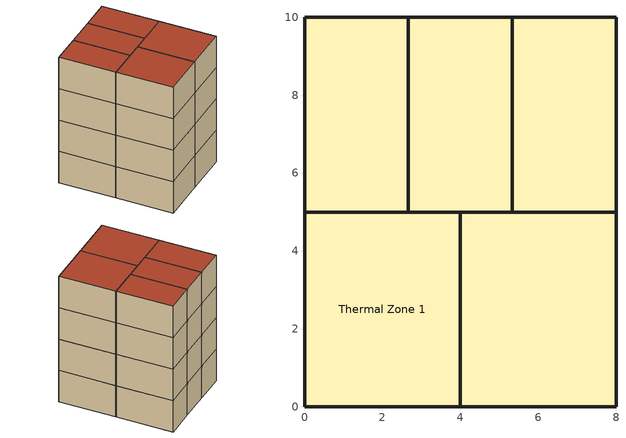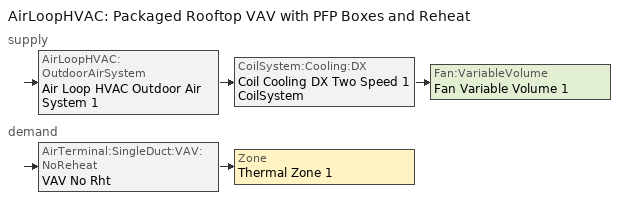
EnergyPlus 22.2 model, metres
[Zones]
Thermal Zone 1
 floor ground (ExtSlabCarpet 4in ClimateZone 1-8): 0,0 0,5 4,5 4,0 z0; 4,0 4,5 8,5 8,0 z0; 0,5 0,10 2.67,10 2.67,5 z0; 2.67,5 2.67,10 5.33,10 5.33,5 z0; 5.33,5 5.33,10 8,10 8,5 z0
 wall outside (ASHRAE 189.1-2009 ExtWall Mass ClimateZone 4): 8,10 5.33,10 2.67,10 0,10 0,5 0,0 / 2.67,10 2.67,5 0,5 / 5.33,10 5.33,5 2.67,5 / 5.33,10 5.33,5 / 8,10 8,5 4,5 0,5 / 4,5 4,0 0,0 / 8,5 8,0 4,0 / 8,5 5.33,5 z0:3; 8,10 5.33,10 2.67,10 0,10 0,5 0,0 / 2.67,10 2.67,5 0,5 / 2.67,10 2.67,5 / 5.33,10 5.33,5 2.67,5 / 5.33,10 5.33,5 / 8,10 8,5 4,5 0,5 / 4,5 4,0 0,0 / 4,5 4,0 / 8,5 8,0 4,0 / 8,5 5.33,5 z3:6; 8,10 5.33,10 2.67,10 0,10 0,5 0,0 / 2.67,10 2.67,5 0,5 / 2.67,10 2.67,5 / 5.33,10 5.33,5 2.67,5 / 5.33,10 5.33,5 / 8,10 8,5 4,5 0,5 / 4,5 4,0 0,0 / 4,5 4,0 / 8,5 8,0 4,0 / 8,5 5.33,5 z6:9; 8,10 5.33,10 2.67,10 0,10 0,5 0,0 / 2.67,10 2.67,5 0,5 / 2.67,10 2.67,5 / 5.33,10 5.33,5 2.67,5 / 5.33,10 5.33,5 / 8,10 8,5 4,5 0,5 / 4,5 4,0 0,0 / 4,5 4,0 / 8,5 8,0 4,0 / 8,5 5.33,5 z9:12
 wall adiabatic (Interior Wall): 4,5 4,0 / 2.67,10 2.67,5 z0:3
 roof outside (ASHRAE 189.1-2009 ExtRoof IEAD ClimateZone 2-5): 0,0 0,5 4,5 4,0 z3; 4,0 4,5 8,5 8,0 z3; 0,5 0,10 2.67,10 2.67,5 z3; 2.67,5 2.67,10 5.33,10 5.33,5 z3; 5.33,5 5.33,10 8,10 8,5 z3; 0,0 0,5 4,5 4,0 z3; 0,0 0,5 4,5 4,0 z6; 4,0 4,5 8,5 8,0 z3; 4,0 4,5 8,5 8,0 z6; 0,5 0,10 2.67,10 2.67,5 z3; 0,5 0,10 2.67,10 2.67,5 z6; 2.67,5 2.67,10 5.33,10 5.33,5 z3; 2.67,5 2.67,10 5.33,10 5.33,5 z6; 5.33,5 5.33,10 8,10 8,5 z3; 5.33,5 5.33,10 8,10 8,5 z6; 0,0 0,5 4,5 4,0 z6; 0,0 0,5 4,5 4,0 z9; 4,0 4,5 8,5 8,0 z6; 4,0 4,5 8,5 8,0 z9; 0,5 0,10 2.67,10 2.67,5 z6; 0,5 0,10 2.67,10 2.67,5 z9; 2.67,5 2.67,10 5.33,10 5.33,5 z6; 2.67,5 2.67,10 5.33,10 5.33,5 z9; 5.33,5 5.33,10 8,10 8,5 z6; 5.33,5 5.33,10 8,10 8,5 z9; 0,0 0,5 4,5 4,0 z9; 0,0 0,5 4,5 4,0 z12; 4,0 4,5 8,5 8,0 z9; 4,0 4,5 8,5 8,0 z12; 0,5 0,10 2.67,10 2.67,5 z9; 0,5 0,10 2.67,10 2.67,5 z12; 2.67,5 2.67,10 5.33,10 5.33,5 z9; 2.67,5 2.67,10 5.33,10 5.33,5 z12; 5.33,5 5.33,10 8,10 8,5 z9; 5.33,5 5.33,10 8,10 8,5 z12
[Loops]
AirLoopHVAC 'Packaged Rooftop VAV with PFP Boxes and Reheat'
 supply: AirLoopHVAC:OutdoorAirSystem 'Air Loop HVAC Outdoor Air System 1' > CoilSystem:Cooling:DX 'Coil Cooling DX Two Speed 1 CoilSystem' > Fan:VariableVolume 'Fan Variable Volume 1'
 demand: AirTerminal:SingleDuct:VAV:NoReheat 'VAV No Rht' > Zone 'Thermal Zone 1'
[Building]
Building 1: North Axis=0
[Site:Location]
Site 1: Latitude=39.7653; Longitude=39.7653; Time Zone=0; Elevation=0
[SizingPeriod:DesignDay] Day of Month=21; DryBulb Temperature Range Modifier Type=DefaultMultipliers; Barometric Pressure=100177; Rain Indicator=No; Snow Indicator=No; Daylight Saving Time Indicator=No
Name | Month | Day Type | Maximum DryBulb Temperature | Daily DryBulb Temperature Range | Humidity Condition Type | Wetbulb or DewPoint at Maximum DryBulb | Wind Speed | Wind Direction | Solar Model Indicator | Sky Clearness | ASHRAE Clear Sky Optical Depth for Beam Irradiance taub | ASHRAE Clear Sky Optical Depth for Diffuse Irradiance taud | Enthalpy at Maximum DryBulb
PARIS_ ORLY Ann Htg 99.6% Condns DB | 1 | WinterDesignDay | -5.9 | 0 | Wetbulb | -5.9 | 3.3 | 60 | ASHRAEClearSky | 0
PARIS_ ORLY Ann Htg 99% Condns DB | 1 | WinterDesignDay | -3.8 | 0 | Wetbulb | -3.8 | 3.3 | 60 | ASHRAEClearSky | 0
PARIS_ ORLY Ann Hum_n 99.6% Condns DP=>MCDB | 1 | WinterDesignDay | -4.2 | 0 | Dewpoint | -10.8 | 3.3 | 60 | ASHRAEClearSky | 0
PARIS_ ORLY Ann Hum_n 99% Condns DP=>MCDB | 1 | WinterDesignDay | -2 | 0 | Dewpoint | -7.9 | 3.3 | 60 | ASHRAEClearSky | 0
PARIS_ ORLY Ann Htg Wind 99.6% Condns WS=>MCDB | 1 | WinterDesignDay | 9.5 | 0 | Wetbulb | 9.5 | 14.9 | 60 | ASHRAEClearSky | 0
PARIS_ ORLY Ann Htg Wind 99% Condns WS=>MCDB | 1 | WinterDesignDay | 9 | 0 | Wetbulb | 9 | 12.9 | 60 | ASHRAEClearSky | 0
PARIS_ ORLY Ann Clg .4% Condns DB=>MWB | 7 | SummerDesignDay | 30.9 | 10.1 | Wetbulb | 20.1 | 3.6 | 100 | ASHRAETau |  | 0.492 | 1.841
PARIS_ ORLY Ann Clg 1% Condns DB=>MWB | 7 | SummerDesignDay | 28.9 | 10.1 | Wetbulb | 19.5 | 3.6 | 100 | ASHRAETau |  | 0.492 | 1.841
PARIS_ ORLY Ann Clg 2% Condns DB=>MWB | 7 | SummerDesignDay | 27 | 10.1 | Wetbulb | 18.7 | 3.6 | 100 | ASHRAETau |  | 0.492 | 1.841
PARIS_ ORLY Ann Clg .4% Condns WB=>MDB | 7 | SummerDesignDay | 28.3 | 10.1 | Wetbulb | 21.4 | 3.6 | 100 | ASHRAETau |  | 0.492 | 1.841
PARIS_ ORLY Ann Clg 1% Condns WB=>MDB | 7 | SummerDesignDay | 26.7 | 10.1 | Wetbulb | 20.5 | 3.6 | 100 | ASHRAETau |  | 0.492 | 1.841
PARIS_ ORLY Ann Clg 2% Condns WB=>MDB | 7 | SummerDesignDay | 25.3 | 10.1 | Wetbulb | 19.6 | 3.6 | 100 | ASHRAETau |  | 0.492 | 1.841
PARIS_ ORLY Ann Clg .4% Condns DP=>MDB | 7 | SummerDesignDay | 23.8 | 10.1 | Dewpoint | 19.2 | 3.6 | 100 | ASHRAETau |  | 0.492 | 1.841
PARIS_ ORLY Ann Clg 1% Condns DP=>MDB | 7 | SummerDesignDay | 22.9 | 10.1 | Dewpoint | 18.2 | 3.6 | 100 | ASHRAETau |  | 0.492 | 1.841
PARIS_ ORLY Ann Clg 2% Condns DP=>MDB | 7 | SummerDesignDay | 22.2 | 10.1 | Dewpoint | 17.3 | 3.6 | 100 | ASHRAETau |  | 0.492 | 1.841
PARIS_ ORLY Ann Clg .4% Condns Enth=>MDB | 7 | SummerDesignDay | 28.4 | 10.1 | Enthalpy |  | 3.6 | 100 | ASHRAETau |  | 0.492 | 1.841 | 62600
PARIS_ ORLY Ann Clg 1% Condns Enth=>MDB | 7 | SummerDesignDay | 26.9 | 10.1 | Enthalpy |  | 3.6 | 100 | ASHRAETau |  | 0.492 | 1.841 | 59200
PARIS_ ORLY Ann Clg 2% Condns Enth=>MDB | 7 | SummerDesignDay | 25.2 | 10.1 | Enthalpy |  | 3.6 | 100 | ASHRAETau |  | 0.492 | 1.841 | 56100
[MATERIAL] Thermal Absorptance=0.9
Name | Roughness | Thickness | Conductivity | Density | Specific Heat | Solar Absorptance | Visible Absorptance
MAT-CC05 4 HW CONCRETE | Rough | 0.1016 | 1.311 | 2240 | 836.8 | 0.85 | 0.85
Roof Membrane | VeryRough | 0.0095 | 0.16 | 1121.29 | 1460 | 0.7 | 0.7
Roof Insulation [21] | MediumRough | 0.2105 | 0.049 | 265 | 836.8 | 0.7 | 0.7
Metal Decking | MediumSmooth | 0.0015 | 45.006 | 7680 | 418.4 | 0.6 | 0.6
G01a 19mm gypsum board | MediumSmooth | 0.019 | 0.16 | 800 | 1090 | 0.4 | 0.4
1IN Stucco | Smooth | 0.0253 | 0.6918 | 1858 | 837 | 0.92 | 0.92
8IN Concrete HW | MediumRough | 0.2033 | 1.7296 | 2243 | 837 | 0.65 | 0.65
Wall Insulation [37] | MediumRough | 0.0681 | 0.0432 | 91 | 837 | 0.5 | 0.5
1/2IN Gypsum | Smooth | 0.0127 | 0.16 | 784.9 | 830 | 0.4 | 0.4
[MATERIAL:NOMASS]
CP02 CARPET PAD: Roughness=Smooth; Thermal Resistance=0.1; Thermal Absorptance=0.9; Solar Absorptance=0.8; Visible Absorptance=0.8
[MATERIAL:AIRGAP]
F04 Wall air space resistance: Thermal Resistance=0.15
[CONSTRUCTION]
ExtSlabCarpet 4in ClimateZone 1-8: MAT-CC05 4 HW CONCRETE, CP02 CARPET PAD
ASHRAE 189.1-2009 ExtRoof IEAD ClimateZone 2-5: Roof Membrane, Roof Insulation [21], Metal Decking
Interior Wall: G01a 19mm gypsum board, F04 Wall air space resistance, G01a 19mm gypsum board
ASHRAE 189.1-2009 ExtWall Mass ClimateZone 4: 1IN Stucco, 8IN Concrete HW, Wall Insulation [37], 1/2IN Gypsum
[SPACE] Zone=Thermal Zone 1; Ceiling Height=autocalculate; Volume=autocalculate; Floor Area=autocalculate; Space Type=189.1-2009 - Office - ClosedOffice - CZ4-8
Room 83ac1492-6613-452a-8f34-0e446c184028; Room 4aa42393-f1bb-429c-a7d4-f314be09e4e3; Room b1257b86-bb24-4bf3-a154-bae98e50c1ac; Room 3765bc3c-a5e5-4776-8bc2-affcf7ccded3; Room 5cf59dd0-ce2d-4dcc-8197-ee754f9d5446; Room ae8e6b1d-7fe6-4e66-8810-b6a45c9d27ff; Room 6b788e11-8617-4247-9d7d-1d7645c4a9c2; Room b768c439-b209-45a9-9149-9b29313e9857; Room 38ebf377-75c3-4a11-adc2-b99056887e26; Room b7f5e32f-3860-4457-b0df-f3644c9e83f2; Room 7a2b6222-2609-464f-a324-984f913e0302; Room c9a0883e-c9ee-421a-9d8d-8a9c1550cb96; Room 4498e331-f2ad-4e62-baae-03906407a62d; Room 759d8665-03cb-4309-98eb-fe01ed616f31; Room 5dc97a4f-f6f2-48e3-a999-248d86e2585d; Room e040c5c7-0e85-4e83-aeb2-4a04d0d9e0d8; Room 3b27d0e3-f818-424f-b86b-1206c6f9136d; Room aca1267a-3bc2-497e-9308-22ea45d4abbd; Room 33d41b1c-0d8b-41d9-b090-4b1da4eee6e1; Room 2a3bff66-e72b-4954-b822-c757ad25ac34
[Zone]
Thermal Zone 1: Multiplier=1; Part of Total Floor Area=Yes
[ZONEINFILTRATION:DESIGNFLOWRATE]
Zone Infiltration: Zone or ZoneList or Space or SpaceList=Thermal Zone 1; Design Flow Rate Calculation Method=Flow/ExteriorArea; Flow Rate per Exterior Surface Area=0.000226568; Constant Term Coefficient=1; Temperature Term Coefficient=0; Velocity Term Coefficient=0; Velocity Squared Term Coefficient=0
[DESIGNSPECIFICATION:OUTDOORAIR]
189.1-2009 - Office - ClosedOffice - CZ4-8 Ventilation: Outdoor Air Method=Sum; Outdoor Air Flow per Person=0.00943895; Outdoor Air Flow per Zone Floor Area=0; Outdoor Air Flow per Zone=0; Outdoor Air Flow Air Changes per Hour=0
[DESIGNSPECIFICATION:OUTDOORAIR:SPACELIST]
Thermal Zone 1 DSOA Space List: Space 1=Room 83ac1492-6613-452a-8f34-0e446c184028; Space 1 Design Specification Outdoor Air Object=189.1-2009 - Office - ClosedOffice - CZ4-8 Ventilation; Space 2=Room 4aa42393-f1bb-429c-a7d4-f314be09e4e3; Space 2 Design Specification Outdoor Air Object=189.1-2009 - Office - ClosedOffice - CZ4-8 Ventilation; Space 3=Room b1257b86-bb24-4bf3-a154-bae98e50c1ac; Space 3 Design Specification Outdoor Air Object=189.1-2009 - Office - ClosedOffice - CZ4-8 Ventilation; Space 4=Room 3765bc3c-a5e5-4776-8bc2-affcf7ccded3; Space 4 Design Specification Outdoor Air Object=189.1-2009 - Office - ClosedOffice - CZ4-8 Ventilation; Space 5=Room 5cf59dd0-ce2d-4dcc-8197-ee754f9d5446; Space 5 Design Specification Outdoor Air Object=189.1-2009 - Office - ClosedOffice - CZ4-8 Ventilation; Space 6=Room ae8e6b1d-7fe6-4e66-8810-b6a45c9d27ff; Space 6 Design Specification Outdoor Air Object=189.1-2009 - Office - ClosedOffice - CZ4-8 Ventilation; Space 7=Room 6b788e11-8617-4247-9d7d-1d7645c4a9c2; Space 7 Design Specification Outdoor Air Object=189.1-2009 - Office - ClosedOffice - CZ4-8 Ventilation; Space 8=Room b768c439-b209-45a9-9149-9b29313e9857; Space 8 Design Specification Outdoor Air Object=189.1-2009 - Office - ClosedOffice - CZ4-8 Ventilation; Space 9=Room 38ebf377-75c3-4a11-adc2-b99056887e26; Space 9 Design Specification Outdoor Air Object=189.1-2009 - Office - ClosedOffice - CZ4-8 Ventilation; Space 10=Room b7f5e32f-3860-4457-b0df-f3644c9e83f2; Space 10 Design Specification Outdoor Air Object=189.1-2009 - Office - ClosedOffice - CZ4-8 Ventilation; Space 11=Room 7a2b6222-2609-464f-a324-984f913e0302; Space 11 Design Specification Outdoor Air Object=189.1-2009 - Office - ClosedOffice - CZ4-8 Ventilation; Space 12=Room c9a0883e-c9ee-421a-9d8d-8a9c1550cb96; Space 12 Design Specification Outdoor Air Object=189.1-2009 - Office - ClosedOffice - CZ4-8 Ventilation; Space 13=Room 4498e331-f2ad-4e62-baae-03906407a62d; Space 13 Design Specification Outdoor Air Object=189.1-2009 - Office - ClosedOffice - CZ4-8 Ventilation; Space 14=Room 759d8665-03cb-4309-98eb-fe01ed616f31; Space 14 Design Specification Outdoor Air Object=189.1-2009 - Office - ClosedOffice - CZ4-8 Ventilation; Space 15=Room 5dc97a4f-f6f2-48e3-a999-248d86e2585d; Space 15 Design Specification Outdoor Air Object=189.1-2009 - Office - ClosedOffice - CZ4-8 Ventilation; Space 16=Room e040c5c7-0e85-4e83-aeb2-4a04d0d9e0d8; Space 16 Design Specification Outdoor Air Object=189.1-2009 - Office - ClosedOffice - CZ4-8 Ventilation; Space 17=Room 3b27d0e3-f818-424f-b86b-1206c6f9136d; Space 17 Design Specification Outdoor Air Object=189.1-2009 - Office - ClosedOffice - CZ4-8 Ventilation; Space 18=Room aca1267a-3bc2-497e-9308-22ea45d4abbd; Space 18 Design Specification Outdoor Air Object=189.1-2009 - Office - ClosedOffice - CZ4-8 Ventilation; Space 19=Room 33d41b1c-0d8b-41d9-b090-4b1da4eee6e1; Space 19 Design Specification Outdoor Air Object=189.1-2009 - Office - ClosedOffice - CZ4-8 Ventilation; Space 20=Room 2a3bff66-e72b-4954-b822-c757ad25ac34; Space 20 Design Specification Outdoor Air Object=189.1-2009 - Office - ClosedOffice - CZ4-8 Ventilation
[SIZING:ZONE]
Thermal Zone 1: Zone Cooling Design Supply Air Temperature Input Method=SupplyAirTemperature; Zone Cooling Design Supply Air Temperature {C}=14; Zone Cooling Design Supply Air Temperature Difference {deltaC}=11.11; Zone Heating Design Supply Air Temperature Input Method=SupplyAirTemperature; Zone Heating Design Supply Air Temperature {C}=40; Zone Heating Design Supply Air Temperature Difference {deltaC}=11.11; Zone Cooling Design Supply Air Humidity Ratio {kgWater/kgDryAir}=0.0085; Zone Heating Design Supply Air Humidity Ratio {kgWater/kgDryAir}=0.008; Design Specification Outdoor Air Object=Thermal Zone 1 DSOA Space List; Cooling Design Air Flow Method=designdaywithlimit; Heating Design Air Flow Method=DesignDay; Account for Dedicated Outdoor Air System=No; Zone Load Sizing Method=Sensible Load Only No Latent Load; Zone Latent Cooling Design Supply Air Humidity Ratio Input Method=HumidityRatioDifference; Zone Cooling Design Supply Air Humidity Ratio Difference {kgWater/kgDryAir}=0.005; Zone Latent Heating Design Supply Air Humidity Ratio Input Method=HumidityRatioDifference; Zone Humidification Design Supply Air Humidity Ratio Difference {kgWater/kgDryAir}=0.005
[Sizing:System]
Packaged Rooftop VAV with PFP Boxes and Reheat: Type of Load to Size On=Sensible; Design Outdoor Air Flow Rate {m3/s}=Autosize; Central Heating Maximum System Air Flow Ratio=0.3; Preheat Design Temperature {C}=7; Preheat Design Humidity Ratio {kgWater/kgDryAir}=0.008; Precool Design Temperature {C}=12.8; Precool Design Humidity Ratio {kgWater/kgDryAir}=0.008; Central Cooling Design Supply Air Temperature {C}=12.8; Central Heating Design Supply Air Temperature {C}=16.7; Type of Zone Sum to Use=NonCoincident; 100% Outdoor Air in Cooling=Yes; 100% Outdoor Air in Heating=Yes; Central Cooling Design Supply Air Humidity Ratio {kgWater/kgDryAir}=0.0085; Central Heating Design Supply Air Humidity Ratio {kgWater/kgDryAir}=0.008; Cooling Supply Air Flow Rate Method=DesignDay; Cooling Supply Air Flow Rate {m3/s}=0; Cooling Supply Air Flow Rate Per Floor Area {m3/s-m2}=0.00996765; Cooling Fraction of Autosized Cooling Supply Air Flow Rate=1; Cooling Supply Air Flow Rate Per Unit Cooling Capacity {m3/s-W}=3.94755e-05; Heating Supply Air Flow Rate Method=DesignDay; Heating Supply Air Flow Rate {m3/s}=0; Heating Supply Air Flow Rate Per Floor Area {m3/s-m2}=0.00996765; Heating Fraction of Autosized Heating Supply Air Flow Rate=1; Heating Fraction of Autosized Cooling Supply Air Flow Rate=1; Heating Supply Air Flow Rate Per Unit Heating Capacity {m3/s-W}=3.15882e-05; System Outdoor Air Method=ZoneSum; Zone Maximum Outdoor Air Fraction=1; Cooling Design Capacity Method=CoolingDesignCapacity; Cooling Design Capacity {W}=Autosize; Cooling Design Capacity Per Floor Area {W/m2}=234.7; Fraction of Autosized Cooling Design Capacity=1; Heating Design Capacity Method=HeatingDesignCapacity; Heating Design Capacity {W}=Autosize; Heating Design Capacity Per Floor Area {W/m2}=157; Fraction of Autosized Heating Design Capacity=1; Central Cooling Capacity Control Method=OnOff; Occupant Diversity=Autosize
[ZoneControl:Thermostat]
Thermal Zone 1 Thermostat: Zone or ZoneList=Thermal Zone 1; Control Type Schedule=Thermal Zone 1 Thermostat Schedule; Control 1=Thermostat Setpoint Dual Setpoint 1; Temperature Difference Between Cutout And Setpoint=0
[ThermostatSetpoint:SingleCooling]
Thermostat Setpoint Dual Setpoint 1: Setpoint Temperature Schedule=CLG
[AirTerminal:SingleDuct:VAV:NoReheat]
VAV No Rht: Availability Schedule=Always On Discrete hvac_library; Maximum Air Flow Rate=Autosize; Zone Minimum Air Flow Input Method=Constant; Constant Minimum Air Flow Fraction=0.3; Fixed Minimum Air Flow Rate=Autosize
[Zone equipment]
Thermal Zone 1: VAV No Rht
[Fan:VariableVolume]
Fan Variable Volume 1: Availability Schedule=Always On Discrete; Fan Total Efficiency=0.6045; Pressure Rise=500; Maximum Flow Rate=AutoSize; Fan Power Minimum Flow Rate Input Method=FixedFlowRate; Fan Power Minimum Flow Fraction=0; Fan Power Minimum Air Flow Rate=0; Motor Efficiency=0.93; Motor In Airstream Fraction=1; Fan Power Coefficient 1=0.0407599; Fan Power Coefficient 2=0.088045; Fan Power Coefficient 3=-0.0729261; Fan Power Coefficient 4=0.94374; Fan Power Coefficient 5=0; EndUse Subcategory=General
[Coil:Cooling:DX:TwoSpeed]
Coil Cooling DX Two Speed 1: Availability Schedule=Always On Discrete; High Speed Gross Rated Total Cooling Capacity=Autosize; High Speed Rated Sensible Heat Ratio=Autosize; High Speed Gross Rated Cooling COP=3; High Speed Rated Air Flow Rate=Autosize; Unit Internal Static Air Pressure=773.3; Total Cooling Capacity Function of Temperature Curve=Curve Biquadratic 1; Total Cooling Capacity Function of Flow Fraction Curve=Curve Quadratic 1; Energy Input Ratio Function of Temperature Curve=Curve Biquadratic 2; Energy Input Ratio Function of Flow Fraction Curve=Curve Quadratic 2; Part Load Fraction Correlation Curve=Curve Quadratic 3; Low Speed Gross Rated Total Cooling Capacity=Autosize; Low Speed Gross Rated Sensible Heat Ratio=0.69; Low Speed Gross Rated Cooling COP=3; Low Speed Rated Air Flow Rate=Autosize; Low Speed Total Cooling Capacity Function of Temperature Curve=Curve Biquadratic 3; Low Speed Energy Input Ratio Function of Temperature Curve=Curve Biquadratic 4; Condenser Type=AirCooled; Minimum Outdoor DryBulb Temperature for Compressor Operation=-25; High Speed Evaporative Condenser Effectiveness=0.9; High Speed Evaporative Condenser Air Flow Rate=Autosize; High Speed Evaporative Condenser Pump Rated Power Consumption=Autosize; Low Speed Evaporative Condenser Effectiveness=0.9; Low Speed Evaporative Condenser Air Flow Rate=Autosize; Low Speed Evaporative Condenser Pump Rated Power Consumption=Autosize; Basin Heater Capacity=0; Basin Heater Setpoint Temperature=2
[CoilSystem:Cooling:DX]
Coil Cooling DX Two Speed 1 CoilSystem: Availability Schedule=Always On Discrete; Cooling Coil=Coil Cooling DX Two Speed 1
[Controller:OutdoorAir]
Controller Outdoor Air 1: Minimum Outdoor Air Flow Rate=0; Maximum Outdoor Air Flow Rate=Autosize; Economizer Control Type=NoEconomizer; Economizer Control Action Type=ModulateFlow; Economizer Maximum Limit DryBulb Temperature=28; Economizer Maximum Limit Enthalpy=64000; Economizer Minimum Limit DryBulb Temperature=-100; Lockout Type=NoLockout; Minimum Limit Type=FixedMinimum; Mechanical Ventilation Controller=Controller Mechanical Ventilation 1; High Humidity Control=No; Control High Indoor Humidity Based on Outdoor Humidity Ratio=Yes; Heat Recovery Bypass Control Type=BypassWhenWithinEconomizerLimits
[Controller:MechanicalVentilation]
Controller Mechanical Ventilation 1: Availability Schedule=Always On Discrete; Demand Controlled Ventilation=No; System Outdoor Air Method=ZoneSum
[AirLoopHVAC]
Packaged Rooftop VAV with PFP Boxes and Reheat: Design Supply Air Flow Rate=AutoSize; Design Return Air Flow Fraction of Supply Air Flow=1
[AvailabilityManager:Scheduled] Schedule=Always On Discrete
Packaged Rooftop VAV with PFP Boxes and Reheat Availability Manager; Air Loop HVAC Outdoor Air System 1 Availability Manager
[SetpointManager:Scheduled]
Setpoint Manager Scheduled 1: Control Variable=Temperature; Schedule=Deck_Temperature
[SetpointManager:MixedAir] Control Variable=Temperature
Node 9 OS Default SPM; Node 10 OS Default SPM
[Schedule:Day:Interval]
Schedule Day 1: No, 24:00, 23.5
Deck_Temperature_Default; Deck_Temperature_Summer_Design_Day; Deck_Temperature_Winter_Design_Day: No, 24:00, 12.8
[Schedule:Week:Daily]
CLG Week Rule - Jan1-Dec31: Schedule Day 1, Schedule Day 1, Schedule Day 1, Schedule Day 1, Schedule Day 1, Schedule Day 1, Schedule Day 1, Schedule Day 1, Schedule Day 1, Schedule Day 1, Schedule Day 1, Schedule Day 1
Deck_Temperature Week Rule - Jan1-Dec31: Deck_Temperature_Default, Deck_Temperature_Default, Deck_Temperature_Default, Deck_Temperature_Default, Deck_Temperature_Default, Deck_Temperature_Default, Deck_Temperature_Default, Deck_Temperature_Default, Deck_Temperature_Summer_Design_Day, Deck_Temperature_Winter_Design_Day, Deck_Temperature_Default, Deck_Temperature_Default
[Schedule:Year]
CLG: CLG Week Rule - Jan1-Dec31, 1, 1, 12, 31
Deck_Temperature: Deck_Temperature Week Rule - Jan1-Dec31, 1, 1, 12, 31
[Schedule:Compact]
Thermal Zone 1 Thermostat Schedule: Through: 12/31, For: AllDays, Until: 24:00, 2
[Schedule:Constant] Hourly Value=1
Always On Discrete hvac_library; Always On Discrete
[Curve:Quadratic]
Name | Coefficient1 Constant | Coefficient2 x | Coefficient3 x2 | Minimum Value of x | Maximum Value of x
Curve Quadratic 1 | 0.77136 | 0.34053 | -0.11088 | 0.75918 | 1.13877
Curve Quadratic 2 | 1.2055 | -0.32953 | 0.12308 | 0.75918 | 1.13877
Curve Quadratic 3 | 0.771 | 0.229 | 0 | 0 | 1
[Curve:Biquadratic] Minimum Value of x=17; Maximum Value of x=22; Minimum Value of y=13; Maximum Value of y=46
Name | Coefficient1 Constant | Coefficient2 x | Coefficient3 x2 | Coefficient4 y | Coefficient5 y2 | Coefficient6 xy
Curve Biquadratic 1; Curve Biquadratic 3 | 0.42415 | 0.04426 | -0.00042 | 0.00333 | -8e-05 | -0.00021
Curve Biquadratic 2; Curve Biquadratic 4 | 1.23649 | -0.02431 | 0.00057 | -0.01434 | 0.00063 | -0.00038
